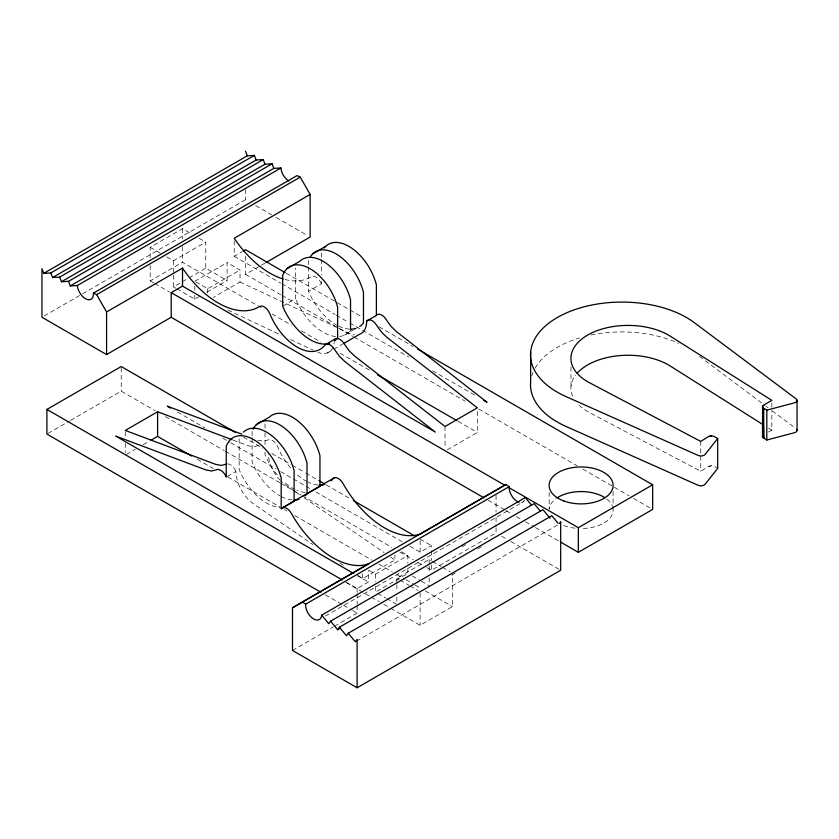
<?xml version="1.0" encoding="UTF-8"?>
<svg xmlns="http://www.w3.org/2000/svg" width="839" height="839" viewBox="0 0 839 839"><rect width="100%" height="100%" fill="white"/><g stroke="black" fill="none" stroke-linecap="round" stroke-linejoin="round"><path stroke-width="0.63" stroke-dasharray="4.2 3.15" d="M578.952 405.101A57.125 32.983 0 0 0 589.513 412.589L700.743 471.256L708.011 466.662L711.283 465.802A4.573 2.643 0 0 1 714.608 466.578L716.663 467.763M150.191 257.636L150.191 247.306L182.514 228.648L191.376 233.766M44.215 315.957L81.53 294.416M82.662 293.755L245.523 199.734L247.788 201.045M166.814 256.902L173.463 260.74L205.775 242.083L205.775 268.197L227.096 280.509L227.096 262.607L240.027 270.064L240.027 282.009L213.284 297.446M150.191 265.386L150.191 280.887L182.514 262.229L264.159 309.371M173.463 275.098L173.463 286.854L181.266 282.355M182.378 281.705L187.946 278.496M189.058 277.845L205.775 268.197M234.207 240.835L234.207 256.262L242.125 251.69M194.784 281.254L227.096 262.607M195.865 281.883L207.715 288.721L240.027 270.064M176.83 288.805L194.784 299.166L200.364 295.957M207.044 292.087L227.096 280.509M245.523 256.21L245.523 274.353L260.258 265.848M261.39 265.197L264.788 263.226M48.033 433.406L69.427 421.052M70.56 420.402L121.225 391.152L155.194 410.753M282.68 306.141L295.601 298.674L295.601 267.987M337.561 325.595A45.694 26.387 60 0 1 308.532 291.217L321.452 283.75L321.452 281.191M126.395 454.402L135.31 449.264M143.102 444.754L148.681 441.545M344.514 335.17L353.125 330.188M354.205 329.57L357.435 327.703M327.241 352.946L342.847 343.938M227.317 476.405L235.937 471.434A27.414 15.826 60 0 0 253.514 503.872L312.926 544.584M447.271 449.819L477.349 432.452L477.349 410.418M358.284 575.669L362.605 578.637L394.917 559.98L394.917 555.208M369.066 570.426L375.526 574.159L407.838 555.502L407.838 563.179M345.783 581.983L357.11 588.527L368.415 581.993L368.415 570.426M409.914 546.252L420.119 552.146L431.424 545.612L431.424 549.503M325.417 616.036L523.316 501.785M396.857 583.483L396.857 578.26L429.169 559.603L431.382 560.882M462.09 546.734L466.599 544.144M292.486 650.456L333.303 626.89M334.436 626.24L357.11 613.152L357.11 605.37M426.904 567.625L431.424 570.237L496.048 532.933L496.048 527.741M477.706 548.863L482.236 546.241M451.644 575.051L456.143 572.45M356.46 641.143L558.9 524.27M390.638 608.254L420.119 625.275L452.431 606.618L452.431 574.327M768.419 432.012L771.828 430.218L771.828 410.753M258.244 445.582L253.546 446.768L248.061 445.719L233.389 440.213M708.945 466.211L711.283 465.802M257.762 440.129L263.247 441.167L267.945 439.993A9.135 5.275 60 0 1 277.94 447.177A45.694 26.387 60 0 0 291.783 469.347M240.027 282.009L349.108 333.198A27.414 15.826 60 0 0 354.656 334.824M227.872 310.126L281.222 335.16M290.714 339.617L313.241 350.188M255.727 205.628L271.595 214.794M276.125 217.406L307.871 235.738M286.277 273.262L336.082 302.019M337.215 302.68L362.123 317.058M379.113 326.853L413.071 346.465M234.207 256.262L280.698 283.1M281.831 283.75L335.118 314.52M336.25 315.17L348.72 322.375M349.853 323.025L408.813 357.068M432.62 370.817L474.57 395.033M199.126 238.245L205.775 242.083M245.523 274.353L280.614 294.615M281.747 295.276L353.072 336.449M354.205 337.1L465.152 401.157M478.733 409.002L577.138 465.813M582.769 469.064L613.204 486.641M614.326 487.291L628.988 495.744M633.497 498.356L652.658 509.42M272.098 313.954L291.374 325.081M301.579 330.975L320.855 342.102M340.131 353.24L370.754 370.911M458.073 421.325L477.349 432.452M150.191 247.306L160.165 253.063M173.463 286.854L175.708 288.155M150.191 280.887L153.6 282.848M154.733 283.509L169.478 292.014M488.162 500.264L505.068 510.018M506.2 510.678L511.832 513.929M516.342 516.53L520.851 519.131M525.361 521.732L534.38 526.944M535.502 527.595L559.173 541.26M501.722 536.205L506.253 538.816M510.794 541.438L559.54 569.587M243.499 437.119L262.743 448.225M271.805 453.459L291.049 464.565M292.182 465.215L304.63 472.409M305.763 473.06L319.344 480.904M326.14 484.827L349.915 498.555M420.108 539.078L431.424 545.612M177.49 412.064L204.695 427.775M222.838 438.241L229.645 442.174M230.777 442.824L276.125 469.011M280.666 471.633L310.136 488.655M315.81 491.927L403.108 542.33M432.494 561.522L441.356 566.64M442.457 567.279L450.218 571.758M401.378 551.768L407.838 555.502M165.377 416.637L224.254 450.627M225.387 451.277L279.723 482.656M280.855 483.306L292.182 489.85M293.314 490.5L301.232 495.073M302.365 495.723L391.803 547.364M399.731 551.936L413.312 559.781M417.843 562.392L422.374 565.014M412.327 576.005L420.182 580.536M421.314 581.186L429.169 585.727M197.28 459.311L213.158 468.477M227.904 476.982L280.058 507.102M284.599 509.724L286.865 511.035M294.804 515.618L371.918 560.137M378.725 564.06L392.327 571.915M396.868 574.537L404.807 579.12M405.94 579.78L413.879 584.364M415.011 585.014L420.675 588.286M425.216 590.908L452.431 606.618M396.857 578.26L399.07 579.539M400.182 580.179L409.044 585.297M410.145 585.937L417.906 590.415M357.078 575.449L368.415 581.993M377.77 593.362L385.625 597.903M386.748 598.543L396.857 604.384L396.857 596.539M346.413 582.717L370.219 596.466M371.352 597.116L379.291 601.699M383.832 604.321L389.506 607.593M325.406 594.851L342.396 604.646M343.529 605.307L351.447 609.88M352.579 610.53L357.11 613.152M768.514 428.121L771.828 430.218M294.468 491.14L285.837 485.215A27.414 15.826 60 0 1 281.17 481.345M295.548 491.874L299.869 494.842M304.19 497.8L384.115 552.576M390.596 557.023L394.917 559.98M339.921 563.095L343.161 565.308M699.464 356.365L764.927 405.373M765.976 406.149L768.052 407.702M772.205 410.816L795.068 427.932M771.828 402.961L771.828 409.453M700.743 441.408L700.743 471.256M613.078 491.444L613.078 508.298M570.992 367.094L570.992 386.559M549.167 492.357L549.167 509.21A31.987 18.468 0 0 1 556.121 498.523M496.048 495.45L496.048 512.189M496.048 517.38L496.048 526.452M445.037 426.485L445.037 448.519M431.424 550.804L431.424 559.875M431.424 565.056L431.424 570.237M429.169 559.603L429.169 564.825M429.169 566.136L429.169 572.67M429.169 577.893L429.169 584.416M420.119 540.568L420.119 552.146M420.119 592.984L420.119 625.275M407.838 568.297L407.838 573.415L375.526 592.072L375.526 583.115M396.857 584.793L396.857 591.317M375.526 574.159L375.526 581.836M362.605 573.855L362.605 578.637M357.11 588.527L357.11 592.407M357.11 593.708L357.11 604.08M321.452 253.063L321.452 258.171M321.452 259.45L321.452 274.793M308.532 260.52L308.532 265.638M308.532 266.917L308.532 291.217M265.019 423.947L265.019 431.624M265.019 432.903L265.019 445.687M265.019 452.085L265.019 454.644A45.694 26.387 60 0 0 278.852 476.804M252.099 431.414L252.099 436.532M252.099 437.811L252.099 462.1A45.694 26.387 60 0 0 280.09 495.912M245.523 189.52L245.523 199.734M239.167 438.87L239.167 469.567A45.694 26.387 60 0 0 280.268 507.469M207.715 288.721L207.715 293.493M194.784 286.372L194.784 290.21M194.784 295.328L194.784 299.166M182.514 228.648L182.514 238.979M182.514 246.729L182.514 262.229M173.463 260.74L173.463 273.797M125.273 431.718L125.273 438.199M125.273 443.38L125.273 452.462M121.225 367.818L121.225 391.152M531.79 375.903A91.388 52.763 0 0 1 532.996 372.464M535.146 368.101A91.388 52.763 0 0 1 579.518 337.949M590.971 335.044A91.388 52.763 0 0 1 678.73 343.371M572.597 396.176A57.125 32.983 0 0 1 575.638 375.106M333.073 347.042A27.414 15.826 60 0 1 317.929 352.349M334.373 339.722A27.414 15.826 60 0 1 333.838 344.661M349.622 329.108A45.694 26.387 60 0 1 338.61 326.109M349.685 331.395A45.694 26.387 60 0 1 339.071 336.533M335.631 336.502A45.694 26.387 60 0 1 295.601 298.674M321.452 283.75A9.135 5.275 60 0 0 311.3 276.65A81.352 46.963 60 0 1 284.222 279.293M612.743 507.27A31.987 18.468 0 0 1 582.046 528.507M574.914 528.161A31.987 18.468 0 0 1 561.606 524.679M606.87 499.09A31.987 18.468 0 0 1 612.365 506.085M280.289 480.443A27.414 15.826 60 0 1 268.249 452.777M227.495 463.852A9.135 5.275 60 0 1 235.937 471.434M317.981 485.015A45.694 26.387 60 0 1 308.028 482.079M306.98 481.555A45.694 26.387 60 0 1 296.157 473.794M292.129 499.939A45.694 26.387 60 0 1 281.128 496.478M524.658 500.086A11.421 6.597 60 0 1 521.376 502.53M305.05 492.472A45.694 26.387 60 0 1 297.163 490.458M295.097 489.546A45.694 26.387 60 0 1 283.236 481.261"/><path stroke-width="1.26" d="M717.691 438.514L705.075 454.434A4.573 2.643 0 0 1 698.132 455.42L566.084 396.627A91.388 52.763 0 0 1 557.274 317.541A91.388 52.763 0 0 1 694.273 322.627L796.106 398.861A4.573 2.643 0 0 1 794.386 402.867L766.815 410.156L762.987 407.806L762.578 405.751L771.828 400.371L670.214 336.145A57.125 32.983 0 0 0 587.646 335.076A57.125 32.983 0 0 0 589.513 382.741L700.743 441.408L708.011 436.815L711.283 435.955A4.573 2.643 0 0 1 714.608 436.731L717.691 438.514L717.691 468.361L705.075 484.281A4.573 2.643 0 0 1 698.132 485.278L566.084 426.474A91.388 52.763 0 0 1 530.657 381.682L530.657 351.835M796.767 429.39A4.573 2.643 0 0 1 794.386 432.714L766.815 440.003L762.987 437.664L763.091 434.959M762.525 437.004L762.578 405.751M762.389 436.301L762.578 435.598M540.41 511.255L534.128 503.641L330.556 621.175L328.783 623.702L321.704 615.144A11.421 6.597 60 0 1 312.937 618.532A11.421 6.597 60 0 1 305.616 604.185L302.397 601.983L292.486 607.835L292.486 650.456L357.11 687.77L560.683 570.237L560.683 521.732L559.487 523.421M330.556 621.175L337.624 629.732L339.407 627.205L542.98 509.672L550.048 518.24M558.113 523.316L551.831 515.702L348.258 633.235L346.476 635.763L339.407 627.205M519.026 502.267A11.421 6.597 60 0 1 509.189 486.651L505.969 484.46L420.119 534.139A81.352 46.963 60 0 1 343.025 483.516A9.135 5.275 60 0 0 332.873 478.891A45.694 26.387 60 0 1 331.111 480.841M483.652 497.653L171.198 317.268L106.574 354.572L41.95 317.268L41.95 268.763L43.733 273.346L247.295 155.823L254.364 155.414L256.147 160.008L263.215 159.609L264.998 164.192L272.067 163.794L273.85 168.387L280.918 167.989A11.421 6.597 60 0 0 288.847 181.056M43.733 273.346L50.801 272.948L254.364 155.414M50.801 272.948L52.584 277.541L256.147 160.008M52.584 277.541L59.653 277.132L263.215 159.609M59.653 277.132L61.436 281.726L264.998 164.192M61.436 281.726L68.504 281.327L272.067 163.794M68.504 281.327L70.277 285.91L273.85 168.387M70.277 285.91L77.345 285.512L280.918 167.989M77.345 285.512A11.421 6.597 60 0 0 86.123 299.03A11.421 6.597 60 0 0 93.444 293.136L297.006 175.603L300.226 177.123L310.147 194.417L310.147 237.049L265.921 262.576M93.444 293.136L96.663 294.657L300.226 177.123M106.574 354.572L106.574 311.951L182.514 268.113A81.352 46.963 60 0 0 259.597 306.497A9.135 5.275 60 0 1 269.749 313.597A45.694 26.387 60 0 0 324.683 345.311A9.135 5.275 60 0 1 334.688 349.674L339.386 356.281L344.871 361.567L435.347 432.085L182.514 286.109L171.198 292.643L171.198 317.268M310.147 194.417L234.207 238.266A81.352 46.963 60 0 0 283.079 278.957M243.258 251.039L245.523 249.728L285.145 272.612M286.886 268.753L299.806 261.286A41.132 23.744 60 0 1 327.546 264.285A41.132 23.744 60 0 1 350.534 299.701L350.534 330.388M312.737 253.829L325.658 246.362M320.886 592.229L46.911 434.057L46.911 409.432L121.225 366.528L235.57 432.536M232.172 439.751L157.596 411.771L125.273 430.428L215.749 464.376L221.234 465.425L225.932 464.24M150.905 440.255L157.596 436.395L191.607 456.038M325.931 344.336L335.621 338.746M343.959 343.298L359.553 334.289A27.414 15.826 60 0 0 366.685 321.064L376.386 315.464A9.135 5.275 60 0 1 386.38 319.827L391.089 326.434L396.564 331.72L487.04 402.238L483.642 400.266M256.304 424.723L269.225 417.256A41.132 23.744 60 0 1 296.964 420.245A41.132 23.744 60 0 1 319.953 455.661L319.953 486.358L307.022 493.814A45.694 26.387 60 0 1 305.26 495.765M282.439 507.763L334.142 477.915M353.68 573.488L115.583 436.018L206.058 469.976L211.543 471.015L216.242 469.84A9.135 5.275 60 0 1 226.247 477.034L226.247 446.338A41.132 23.744 60 0 1 253.714 439.646A41.132 23.744 60 0 1 281.18 478.052L281.18 508.749L294.101 501.282L294.101 470.585A41.132 23.744 60 0 0 271.112 435.168A41.132 23.744 60 0 0 243.373 432.179M302.397 601.983L505.969 484.46M292.486 607.835L368.415 563.997A81.352 46.963 60 0 1 291.332 513.363A9.135 5.275 60 0 0 281.18 508.749M305.616 604.185L509.189 486.651M321.704 615.144L525.277 497.611L531.559 505.225M337.624 629.732L339.9 628.432M508.455 487.354L578.333 527.7L652.658 484.785L652.658 509.42L578.333 552.324L560.305 541.91M708.945 436.364L711.283 435.955M241.863 434.162L167.286 406.17L170.684 408.132M417.602 349.076L652.658 484.785M377.56 374.844L456.94 420.675M171.198 292.643L505.068 485.393M319.344 480.904L323.875 483.526M353.313 500.516L414.445 535.806M46.911 409.432L342.396 580.022M762.997 424.628L670.214 365.993A57.125 32.983 0 0 0 577.242 373.156M348.258 633.235L355.327 641.793L357.11 639.266L357.11 687.77M96.663 294.657L106.574 311.951M245.523 151.23L247.295 155.823M762.389 406.454L762.525 407.156M762.987 407.806L763.731 438.22L763.731 408.373M797.05 400.318L797.05 430.166M766.815 410.156L766.815 440.003M578.333 527.7L578.333 552.324M376.386 315.464L376.386 284.778A41.132 23.744 60 0 0 352.128 248.428A41.132 23.744 60 0 0 324.221 247.966M307.022 493.814L307.022 463.128A41.132 23.744 60 0 0 280.834 425.499A41.132 23.744 60 0 0 253.042 429.222M182.514 268.113L182.514 286.109M157.596 411.771L157.596 436.395M334.373 339.722A9.135 5.275 60 0 1 344.378 344.074L349.076 350.681L354.561 355.967L445.037 426.485L477.349 407.827L386.873 337.309L381.388 332.024L376.69 325.417A9.135 5.275 60 0 0 366.685 321.064M355.369 328.458A45.694 26.387 60 0 1 350.817 329.129M359.669 326.476A45.694 26.387 60 0 0 363.455 322.931L363.455 292.234A41.132 23.744 60 0 0 337.918 255.014A41.132 23.744 60 0 0 310.031 257.3M329.517 343.382A45.694 26.387 60 0 1 282.68 306.141L282.68 275.444A41.132 23.744 60 0 1 310.147 268.763A41.132 23.744 60 0 1 337.614 307.158L337.614 337.855A45.694 26.387 60 0 1 334.855 340.644M557.211 497.779A31.987 18.468 0 0 1 604.751 497.59M298.936 499.352A45.694 26.387 60 0 1 294.384 500.023M324.787 484.428A45.694 26.387 60 0 1 319.04 485.078M563.881 500.977A31.987 18.468 0 0 0 613.078 486.263A31.987 18.468 0 0 0 566.409 469.022A31.987 18.468 0 0 0 563.881 500.977"/></g></svg>
